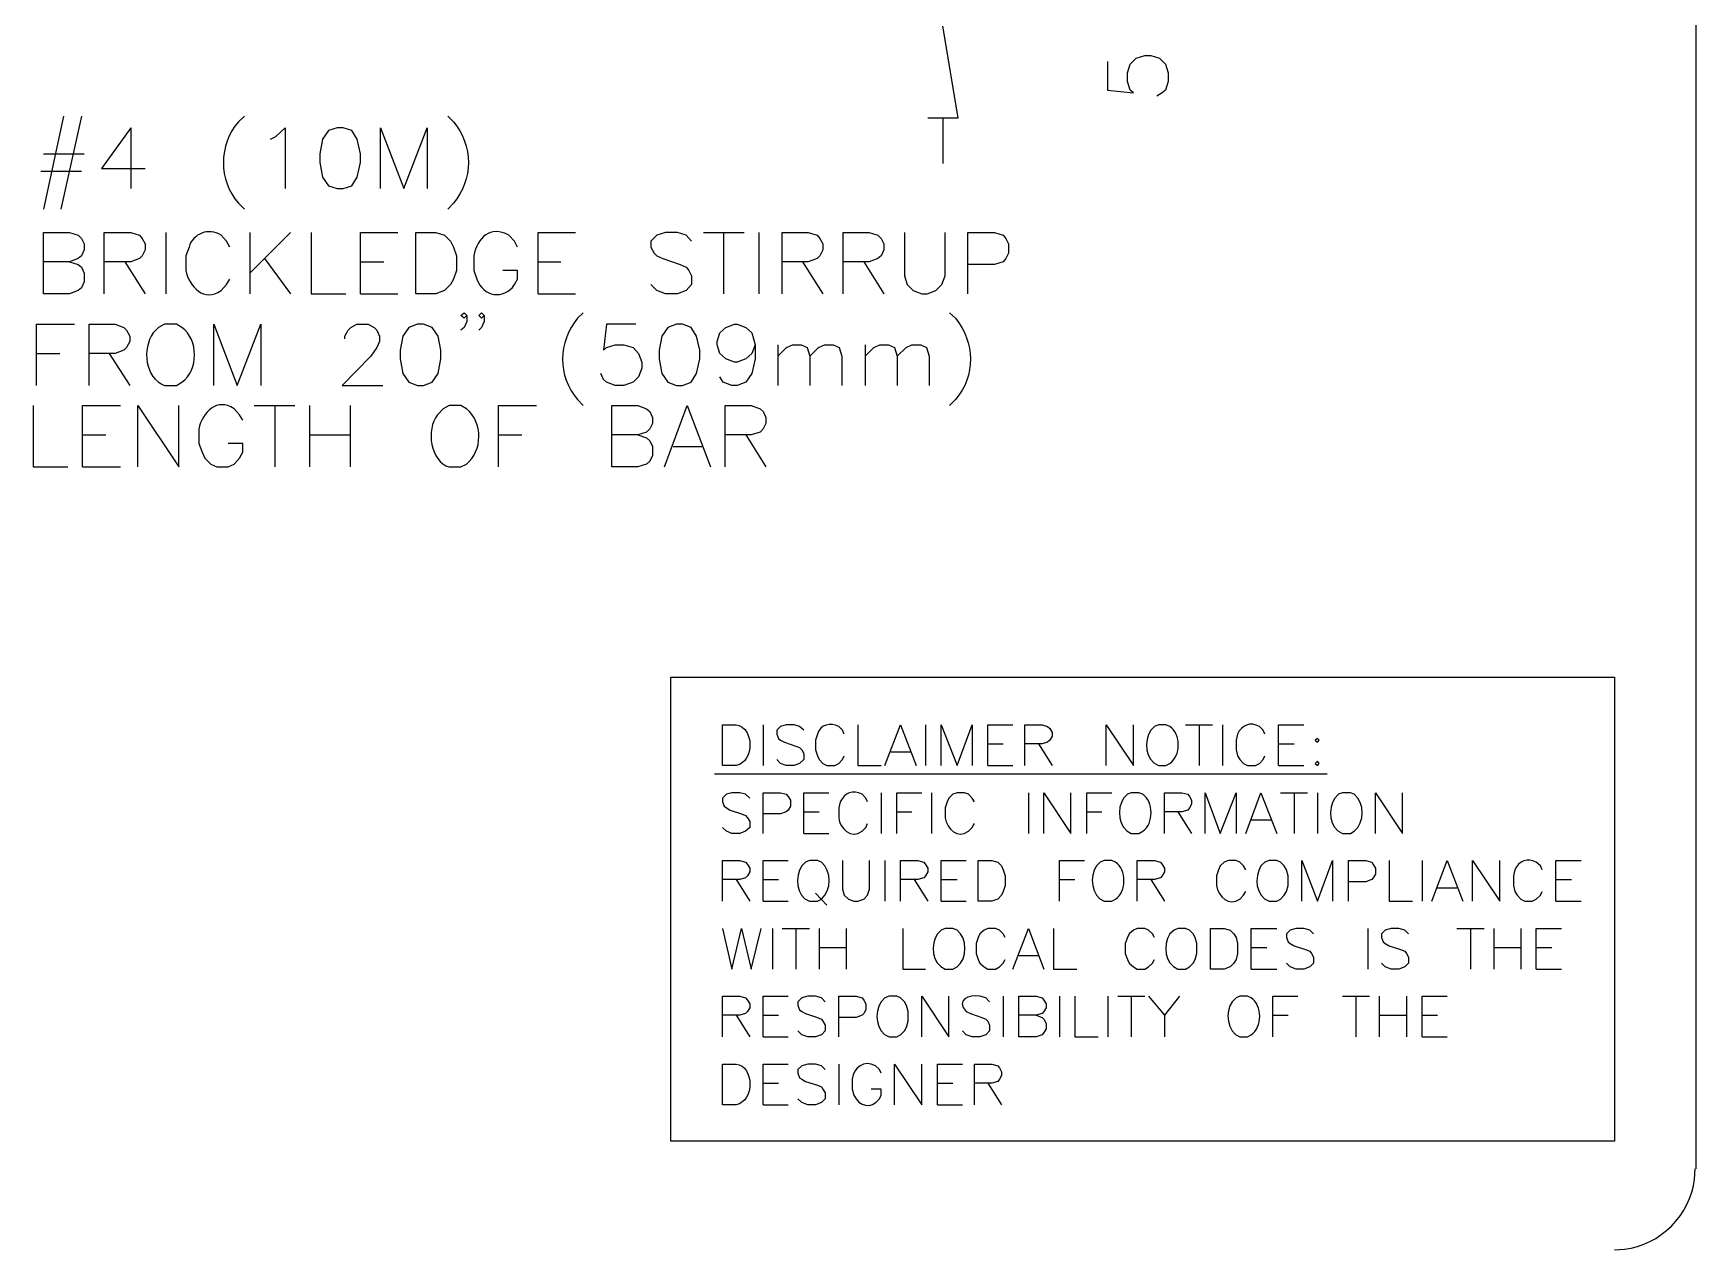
# Model space of a CAD drawing. Header units: millimetres. Extents: x 14 to 201, y 16 to 268.
# Drawn here: x 136.5 to 201.3, y 52.3 to 99.7 of the extents above; entities that cross this region are included whole.
import ezdxf

# ---------------------------------------------------------------- set-up
doc = ezdxf.new("R2010")
doc.units = ezdxf.units.MM
doc.layers.get('0').update_dxf_attribs({"linetype": 'CONTINUOUS'})

msp = doc.modelspace()

# ---------------------------------------------------------------- linework, layer by layer
at = {"color": 0}
for p, q in [((201.296, 264.541), (201.296, 55.4136)), ((172.529, 96.3923), (171.936, 99.9698)), ((178.35, 98.5943), (178.35, 97.4729)), ((179.239, 98.4885), (179.471, 98.7213)), ((179.471, 98.7213), (179.81, 98.8275)), ((179.81, 98.8275), (180.043, 98.8275)), ((180.043, 98.8275), (180.382, 98.7213)), ((180.382, 98.7213), (180.615, 98.4885)), ((179.134, 98.1495), (179.239, 98.4885)), ((179.134, 97.8119), (179.134, 98.1495)), ((180.615, 98.4885), (180.721, 98.1495)), ((180.721, 98.1495), (180.721, 97.8119)), ((178.35, 97.4729), (179.367, 97.3667)), ((179.239, 97.4729), (179.134, 97.8119)), ((179.367, 97.3667), (179.239, 97.4729)), ((180.489, 97.3667), (180.276, 97.24)), ((180.615, 97.4729), (180.489, 97.3667)), ((180.721, 97.8119), (180.615, 97.4729)), ((137.647, 96.4572), (136.864, 92.837)), ((138.345, 96.4572), (137.541, 92.837)), ((140.272, 96.012), (139.128, 94.4245)), ((140.272, 96.012), (140.272, 93.6417)), ((144.695, 96.4572), (144.463, 96.2448)), ((145.923, 95.673), (146.283, 96.012)), ((146.283, 96.012), (146.283, 93.6417)), ((148.316, 96.012), (147.977, 95.9058)), ((148.547, 96.012), (148.316, 96.012)), ((148.886, 95.9058), (148.547, 96.012)), ((150.008, 93.6417), (150.008, 96.012)), ((150.008, 96.012), (150.919, 93.6417)), ((150.919, 93.6417), (151.828, 96.012)), ((151.828, 96.012), (151.828, 93.6417)), ((152.633, 96.4572), (152.845, 96.2448)), ((171.344, 96.3923), (172.529, 96.3923)), ((171.936, 96.3923), (171.936, 94.6146)), ((145.711, 95.5668), (145.923, 95.673)), ((147.744, 95.5668), (147.638, 94.9964)), ((147.977, 95.9058), (147.744, 95.5668)), ((149.098, 95.5668), (148.886, 95.9058)), ((149.225, 94.9964), (149.098, 95.5668)), ((136.864, 94.9964), (138.452, 94.9964)), ((147.638, 94.9964), (147.638, 94.6573)), ((149.225, 94.6573), (149.225, 94.9964)), ((136.758, 94.3183), (138.345, 94.3183)), ((139.128, 94.4245), (140.822, 94.4245)), ((147.638, 94.6573), (147.744, 94.0855)), ((147.744, 94.0855), (147.977, 93.7465)), ((148.886, 93.7465), (149.098, 94.0855)), ((149.098, 94.0855), (149.225, 94.6573)), ((147.977, 93.7465), (148.316, 93.6417)), ((148.316, 93.6417), (148.547, 93.6417)), ((148.547, 93.6417), (148.886, 93.7465)), ((144.463, 93.0698), (144.695, 92.837)), ((152.845, 93.0698), (152.633, 92.837)), ((136.864, 89.5354), (136.864, 91.9261)), ((136.864, 91.9261), (137.88, 91.9261)), ((137.88, 91.9261), (138.219, 91.8214)), ((138.219, 91.8214), (138.345, 91.6947)), ((138.345, 91.6947), (138.452, 91.4823)), ((138.452, 91.4823), (138.452, 91.2495)), ((139.234, 89.5354), (139.234, 91.9261)), ((139.234, 91.9261), (140.272, 91.9261)), ((140.272, 91.9261), (140.609, 91.8214)), ((140.609, 91.8214), (140.716, 91.6947)), ((140.716, 91.6947), (140.822, 91.4823)), ((140.822, 91.4823), (140.822, 91.2495)), ((141.627, 91.9261), (141.627, 89.5354)), ((143.997, 91.5885), (143.784, 91.8214)), ((144.123, 91.3557), (143.997, 91.5885)), ((144.908, 91.9261), (144.908, 89.5354)), ((146.495, 91.9261), (144.908, 90.3386)), ((147.298, 91.9261), (147.298, 89.5354)), ((149.225, 89.5354), (149.225, 91.9261)), ((149.225, 91.9261), (150.686, 91.9261)), ((151.384, 89.5354), (151.384, 91.9261)), ((151.384, 91.9261), (152.167, 91.9261)), ((152.167, 91.9261), (152.506, 91.8214)), ((152.506, 91.8214), (152.739, 91.5885)), ((152.739, 91.5885), (152.845, 91.3557)), ((155.236, 91.5885), (155.003, 91.8214)), ((155.342, 91.3557), (155.236, 91.5885)), ((156.147, 89.5354), (156.147, 91.9261)), ((156.147, 91.9261), (157.608, 91.9261)), ((160.783, 91.8214), (160.55, 91.5885)), ((160.55, 91.5885), (160.55, 91.3557)), ((161.12, 91.9261), (160.783, 91.8214)), ((161.586, 91.9261), (161.12, 91.9261)), ((161.925, 91.8214), (161.586, 91.9261)), ((162.137, 91.5885), (161.925, 91.8214)), ((162.603, 91.9261), (164.191, 91.9261)), ((163.386, 91.9261), (163.386, 89.5354)), ((164.761, 91.9261), (164.761, 89.5354)), ((165.672, 89.5354), (165.672, 91.9261)), ((165.672, 91.9261), (166.688, 91.9261)), ((166.688, 91.9261), (167.027, 91.8214)), ((167.027, 91.8214), (167.133, 91.6947)), ((167.133, 91.6947), (167.259, 91.4823)), ((167.259, 91.4823), (167.259, 91.2495)), ((168.042, 89.5354), (168.042, 91.9261)), ((168.042, 91.9261), (169.058, 91.9261)), ((169.058, 91.9261), (169.397, 91.8214)), ((169.397, 91.8214), (169.523, 91.6947)), ((169.523, 91.6947), (169.63, 91.4823)), ((169.63, 91.4823), (169.63, 91.2495)), ((170.434, 91.9261), (170.434, 90.2339)), ((172.022, 90.2339), (172.022, 91.9261)), ((172.911, 89.5354), (172.911, 91.9261)), ((172.911, 91.9261), (173.947, 91.9261)), ((173.947, 91.9261), (174.286, 91.8214)), ((174.286, 91.8214), (174.392, 91.6933)), ((174.392, 91.6933), (174.498, 91.4823)), ((174.498, 91.4823), (174.498, 91.1229)), ((137.88, 90.7838), (136.864, 90.7838)), ((138.219, 90.9105), (137.88, 90.7838)), ((137.88, 90.7838), (138.219, 90.6776)), ((138.345, 91.0167), (138.219, 90.9105)), ((138.452, 91.2495), (138.345, 91.0167)), ((140.272, 90.7838), (139.234, 90.7838)), ((140.039, 90.7838), (140.822, 89.5354)), ((140.609, 90.9105), (140.272, 90.7838)), ((140.716, 91.0167), (140.609, 90.9105)), ((140.822, 91.2495), (140.716, 91.0167)), ((142.536, 91.3557), (142.409, 91.0167)), ((142.409, 91.0167), (142.409, 90.4448)), ((145.478, 90.9105), (146.495, 89.5354)), ((149.225, 90.7838), (150.134, 90.7838)), ((152.845, 91.3557), (152.972, 91.0167)), ((152.972, 91.0167), (152.972, 90.4448)), ((153.648, 91.0167), (153.648, 90.4448)), ((156.147, 90.7838), (157.036, 90.7838)), ((160.55, 91.3557), (160.677, 91.1229)), ((160.677, 91.1229), (160.783, 91.0167)), ((160.783, 91.0167), (161.016, 90.9105)), ((161.016, 90.9105), (161.692, 90.6776)), ((166.688, 90.7838), (165.672, 90.7838)), ((166.455, 90.7838), (167.259, 89.5354)), ((167.027, 90.9105), (166.688, 90.7838)), ((167.133, 91.0167), (167.027, 90.9105)), ((167.259, 91.2495), (167.133, 91.0167)), ((169.058, 90.7838), (168.042, 90.7838)), ((168.847, 90.7838), (169.63, 89.5354)), ((169.397, 90.9105), (169.058, 90.7838)), ((169.523, 91.0167), (169.397, 90.9105)), ((169.63, 91.2495), (169.523, 91.0167)), ((174.286, 90.7838), (173.947, 90.6776)), ((174.392, 90.9105), (174.286, 90.7838)), ((174.498, 91.1229), (174.392, 90.9105)), ((138.219, 90.6776), (138.345, 90.5715)), ((138.345, 90.5715), (138.452, 90.3386)), ((138.452, 90.3386), (138.452, 90.001)), ((152.972, 90.4448), (152.845, 90.1072)), ((153.648, 90.4448), (153.755, 90.1058)), ((155.342, 90.4448), (154.77, 90.4448)), ((155.342, 90.1058), (155.342, 90.4448)), ((161.692, 90.6776), (161.925, 90.5715)), ((161.925, 90.5715), (162.031, 90.4448)), ((162.031, 90.4448), (162.137, 90.2339)), ((162.137, 90.2339), (162.137, 89.8948)), ((170.434, 90.2339), (170.541, 89.8948)), ((171.895, 89.8948), (172.022, 90.2339)), ((173.947, 90.6776), (172.911, 90.6776)), ((137.88, 89.5354), (136.864, 89.5354)), ((138.219, 89.662), (137.88, 89.5354)), ((138.345, 89.7682), (138.219, 89.662)), ((138.452, 90.001), (138.345, 89.7682)), ((143.784, 89.662), (143.997, 89.8948)), ((143.997, 89.8948), (144.123, 90.1072)), ((147.298, 89.5354), (148.653, 89.5354)), ((149.225, 89.5354), (150.686, 89.5354)), ((152.167, 89.5354), (151.384, 89.5354)), ((152.506, 89.662), (152.167, 89.5354)), ((152.739, 89.8948), (152.506, 89.662)), ((152.845, 90.1072), (152.739, 89.8948)), ((155.236, 89.8948), (155.342, 90.1058)), ((156.147, 89.5354), (157.608, 89.5354)), ((160.783, 89.662), (160.55, 89.8948)), ((161.12, 89.5354), (160.783, 89.662)), ((161.586, 89.5354), (161.12, 89.5354)), ((161.925, 89.662), (161.586, 89.5354)), ((162.137, 89.8948), (161.925, 89.662)), ((170.541, 89.8948), (170.772, 89.662)), ((170.772, 89.662), (171.111, 89.5354)), ((171.111, 89.5354), (171.323, 89.5354)), ((171.323, 89.5354), (171.662, 89.662)), ((171.662, 89.662), (171.895, 89.8948)), ((136.588, 85.9578), (136.588, 88.35)), ((136.588, 88.35), (138.07, 88.35)), ((138.642, 85.9578), (138.642, 88.35)), ((138.642, 88.35), (139.657, 88.35)), ((139.657, 88.35), (139.996, 88.222)), ((139.996, 88.222), (140.103, 88.1172)), ((141.351, 88.222), (141.139, 88.011)), ((141.584, 88.35), (141.351, 88.222)), ((142.05, 88.35), (141.584, 88.35)), ((142.262, 88.222), (142.05, 88.35)), ((143.51, 85.9578), (143.51, 88.35)), ((143.51, 88.35), (144.42, 85.9578)), ((144.42, 85.9578), (145.331, 88.35)), ((145.331, 88.35), (145.331, 85.9578)), ((148.739, 88.1172), (148.845, 88.222)), ((148.845, 88.222), (149.076, 88.35)), ((149.076, 88.35), (149.521, 88.35)), ((149.521, 88.35), (149.754, 88.222)), ((149.754, 88.222), (149.86, 88.1172)), ((151.109, 88.222), (150.876, 87.8844)), ((151.448, 88.35), (151.109, 88.222)), ((151.681, 88.35), (151.448, 88.35)), ((152.02, 88.222), (151.681, 88.35)), ((152.251, 87.8844), (152.02, 88.222)), ((153.142, 88.6876), (153.268, 88.7938)), ((153.268, 88.5832), (153.142, 88.6876)), ((153.268, 88.222), (153.142, 88.1172)), ((153.268, 88.7938), (153.374, 88.6876)), ((153.374, 88.6876), (153.268, 88.5832)), ((153.374, 88.4548), (153.268, 88.222)), ((153.374, 88.6876), (153.374, 88.4548)), ((153.839, 88.6876), (153.945, 88.7938)), ((153.945, 88.5832), (153.839, 88.6876)), ((153.945, 88.222), (153.839, 88.1172)), ((153.945, 88.7938), (154.051, 88.6876)), ((154.051, 88.6876), (153.945, 88.5832)), ((154.051, 88.4548), (153.945, 88.222)), ((154.051, 88.6876), (154.051, 88.4548)), ((157.904, 88.7938), (157.692, 88.5832)), ((158.813, 88.35), (158.707, 87.3333)), ((159.957, 88.35), (158.813, 88.35)), ((161.206, 88.222), (160.973, 87.8844)), ((161.545, 88.35), (161.206, 88.222)), ((161.776, 88.35), (161.545, 88.35)), ((162.115, 88.222), (161.776, 88.35)), ((162.328, 87.8844), (162.115, 88.222)), ((163.237, 88.011), (163.47, 88.222)), ((163.47, 88.222), (163.809, 88.35)), ((163.809, 88.35), (163.915, 88.35)), ((163.915, 88.35), (164.254, 88.222)), ((164.254, 88.222), (164.487, 88.011)), ((172.192, 88.7938), (172.424, 88.5832)), ((140.103, 88.1172), (140.229, 87.8844)), ((140.229, 87.6723), (140.103, 87.4391)), ((140.229, 87.8844), (140.229, 87.6723)), ((148.612, 87.8844), (148.739, 88.1172)), ((148.612, 87.7782), (148.612, 87.8844)), ((149.86, 88.1172), (149.967, 87.8844)), ((149.967, 87.6723), (149.86, 87.4391)), ((149.967, 87.8844), (149.967, 87.6723)), ((150.876, 87.8844), (150.77, 87.3333)), ((152.357, 87.3333), (152.251, 87.8844)), ((158.813, 87.4391), (159.153, 87.5453)), ((159.153, 87.5453), (159.492, 87.5453)), ((159.492, 87.5453), (159.851, 87.4391)), ((160.973, 87.8844), (160.867, 87.3333)), ((162.454, 87.3333), (162.328, 87.8844)), ((163.132, 87.6723), (163.237, 88.011)), ((163.132, 87.5453), (163.132, 87.6723)), ((163.237, 87.2063), (163.132, 87.5453)), ((164.487, 88.011), (164.614, 87.5453)), ((164.614, 87.5453), (164.487, 87.2063)), ((164.614, 87.5453), (164.614, 86.9957)), ((165.503, 87.5453), (165.503, 85.9578)), ((165.842, 87.4391), (166.074, 87.5453)), ((166.074, 87.5453), (166.412, 87.5453)), ((166.412, 87.5453), (166.645, 87.4391)), ((167.09, 87.4391), (167.323, 87.5453)), ((167.323, 87.5453), (167.662, 87.5453)), ((167.662, 87.5453), (167.895, 87.4391)), ((168.91, 87.5453), (168.91, 85.9578)), ((169.249, 87.4391), (169.482, 87.5453)), ((169.482, 87.5453), (169.82, 87.5453)), ((169.82, 87.5453), (170.053, 87.4391)), ((170.498, 87.4391), (170.731, 87.5453)), ((170.731, 87.5453), (171.07, 87.5453)), ((171.07, 87.5453), (171.301, 87.4391)), ((136.588, 87.2063), (137.499, 87.2063)), ((139.657, 87.2063), (138.642, 87.2063)), ((139.424, 87.2063), (140.229, 85.9578)), ((139.996, 87.3333), (139.657, 87.2063)), ((140.103, 87.4391), (139.996, 87.3333)), ((149.628, 87.1001), (148.506, 85.9578)), ((149.86, 87.4391), (149.628, 87.1001)), ((150.77, 87.3333), (150.77, 86.9957)), ((150.77, 86.9957), (150.876, 86.4235)), ((152.251, 86.4235), (152.357, 86.9957)), ((152.357, 86.9957), (152.357, 87.3333)), ((158.707, 87.3333), (158.813, 87.4391)), ((159.851, 87.4391), (160.062, 87.2063)), ((160.062, 87.2063), (160.189, 86.8673)), ((160.867, 87.3333), (160.867, 86.9957)), ((160.867, 86.9957), (160.973, 86.4235)), ((162.328, 86.4235), (162.454, 86.9957)), ((162.454, 86.9957), (162.454, 87.3333)), ((163.47, 86.9957), (163.237, 87.2063)), ((163.809, 86.8673), (163.47, 86.9957)), ((164.254, 86.9957), (163.915, 86.8673)), ((164.487, 87.2063), (164.254, 86.9957)), ((164.614, 86.9957), (164.487, 86.4235)), ((165.503, 87.1001), (165.842, 87.4391)), ((166.645, 87.4391), (166.751, 87.1001)), ((166.751, 87.1001), (167.09, 87.4391)), ((166.751, 87.1001), (166.751, 85.9578)), ((167.895, 87.4391), (167.999, 87.1001)), ((167.999, 87.1001), (167.999, 85.9578)), ((168.91, 87.1001), (169.249, 87.4391)), ((170.053, 87.4391), (170.159, 87.1001)), ((170.159, 87.1001), (170.498, 87.4391)), ((170.159, 87.1001), (170.159, 85.9578)), ((171.301, 87.4391), (171.407, 87.1001)), ((171.407, 87.1001), (171.407, 85.9578)), ((150.876, 86.4235), (151.109, 86.0848)), ((152.02, 86.0848), (152.251, 86.4235)), ((158.707, 86.1907), (158.601, 86.4235)), ((160.062, 86.2969), (159.851, 86.0848)), ((160.189, 86.6345), (160.062, 86.2969)), ((160.189, 86.8673), (160.189, 86.6345)), ((160.973, 86.4235), (161.206, 86.0848)), ((162.115, 86.0848), (162.328, 86.4235)), ((163.364, 86.0848), (163.237, 86.2969)), ((163.915, 86.8673), (163.809, 86.8673)), ((164.487, 86.4235), (164.254, 86.0848)), ((141.584, 85.9578), (142.05, 85.9578)), ((142.05, 85.9578), (142.262, 86.0848)), ((148.506, 85.9578), (150.093, 85.9578)), ((151.109, 86.0848), (151.448, 85.9578)), ((151.448, 85.9578), (151.681, 85.9578)), ((151.681, 85.9578), (152.02, 86.0848)), ((158.813, 86.0848), (158.707, 86.1907)), ((159.153, 85.9578), (158.813, 86.0848)), ((159.492, 85.9578), (159.153, 85.9578)), ((159.851, 86.0848), (159.492, 85.9578)), ((161.206, 86.0848), (161.545, 85.9578)), ((161.545, 85.9578), (161.776, 85.9578)), ((161.776, 85.9578), (162.115, 86.0848)), ((163.703, 85.9578), (163.364, 86.0848)), ((163.915, 85.9578), (163.703, 85.9578)), ((164.254, 86.0848), (163.915, 85.9578)), ((136.462, 85.175), (136.462, 82.7828)), ((138.388, 82.7828), (138.388, 85.175)), ((138.388, 85.175), (139.869, 85.175)), ((140.546, 82.7828), (140.546, 85.175)), ((140.546, 85.175), (142.133, 82.7828)), ((142.133, 82.7828), (142.133, 85.175)), ((144.505, 84.8141), (144.293, 85.047)), ((145.076, 85.175), (146.663, 85.175)), ((145.881, 85.175), (145.881, 82.7828)), ((147.235, 85.175), (147.235, 82.7828)), ((148.822, 85.175), (148.822, 82.7828)), ((152.443, 85.047), (152.231, 84.8141)), ((152.676, 85.175), (152.443, 85.047)), ((153.142, 85.175), (152.676, 85.175)), ((153.352, 85.047), (153.142, 85.175)), ((154.601, 82.7828), (154.601, 85.175)), ((154.601, 85.175), (156.083, 85.175)), ((157.692, 85.4082), (157.904, 85.175)), ((159.026, 82.7828), (159.026, 85.175)), ((159.026, 85.175), (160.041, 85.175)), ((160.041, 85.175), (160.38, 85.047)), ((160.38, 85.047), (160.507, 84.9422)), ((160.507, 84.9422), (160.613, 84.7094)), ((161.079, 82.7828), (161.968, 85.175)), ((161.968, 85.175), (162.877, 82.7828)), ((163.449, 82.7828), (163.449, 85.175)), ((163.449, 85.175), (164.465, 85.175)), ((164.465, 85.175), (164.804, 85.047)), ((164.804, 85.047), (164.931, 84.9422)), ((164.931, 84.9422), (165.037, 84.7094)), ((172.424, 85.4082), (172.192, 85.175)), ((144.632, 84.6032), (144.505, 84.8141)), ((160.613, 84.4765), (160.507, 84.2641)), ((160.613, 84.7094), (160.613, 84.4765)), ((165.037, 84.4765), (164.931, 84.2641)), ((165.037, 84.7094), (165.037, 84.4765)), ((138.388, 84.0313), (139.297, 84.0313)), ((142.918, 84.2641), (142.918, 83.6923)), ((142.918, 83.6923), (143.044, 83.3547)), ((144.632, 83.6923), (144.06, 83.6923)), ((144.632, 83.3547), (144.632, 83.6923)), ((147.235, 84.0313), (148.822, 84.0313)), ((154.601, 84.0313), (155.512, 84.0313)), ((160.041, 84.0313), (159.026, 84.0313)), ((160.38, 84.1375), (160.041, 84.0313)), ((160.041, 84.0313), (160.38, 83.9251)), ((160.507, 84.2641), (160.38, 84.1375)), ((160.38, 83.9251), (160.507, 83.7985)), ((160.507, 83.7985), (160.613, 83.5875)), ((164.465, 84.0313), (163.449, 84.0313)), ((164.254, 84.0313), (165.037, 82.7828)), ((164.804, 84.1375), (164.465, 84.0313)), ((164.931, 84.2641), (164.804, 84.1375)), ((143.044, 83.3547), (143.151, 83.1219)), ((143.151, 83.1219), (143.383, 82.889)), ((144.293, 82.889), (144.505, 83.1219)), ((144.505, 83.1219), (144.632, 83.3547)), ((160.507, 83.0157), (160.38, 82.889)), ((160.613, 83.2266), (160.507, 83.0157)), ((160.613, 83.5875), (160.613, 83.2266)), ((161.417, 83.5875), (162.538, 83.5875)), ((136.462, 82.7828), (137.816, 82.7828)), ((138.388, 82.7828), (139.869, 82.7828)), ((143.383, 82.889), (143.617, 82.7828)), ((143.617, 82.7828), (144.06, 82.7828)), ((144.06, 82.7828), (144.293, 82.889)), ((152.676, 82.7828), (153.142, 82.7828)), ((153.142, 82.7828), (153.352, 82.889)), ((160.041, 82.7828), (159.026, 82.7828)), ((160.38, 82.889), (160.041, 82.7828)), ((161.332, 74.5917), (198.121, 74.5917)), ((161.332, 56.4942), (161.332, 74.5917)), ((198.121, 74.5917), (198.121, 56.4942)), ((163.343, 71.1412), (163.343, 72.7287)), ((163.343, 72.7287), (163.872, 72.7287)), ((164.931, 72.7287), (164.931, 71.1412)), ((165.608, 72.6652), (165.46, 72.5166)), ((165.819, 72.7287), (165.608, 72.6652)), ((166.138, 72.7287), (165.819, 72.7287)), ((166.348, 72.6652), (166.138, 72.7287)), ((166.518, 72.5166), (166.348, 72.6652)), ((168.021, 72.5166), (167.872, 72.6652)), ((168.614, 72.7287), (168.614, 71.1412)), ((169.672, 71.1412), (170.285, 72.7287)), ((170.285, 72.7287), (170.9, 71.1412)), ((171.26, 72.7287), (171.26, 71.1412)), ((171.873, 71.1412), (171.873, 72.7287)), ((171.873, 72.7287), (172.488, 71.1412)), ((172.488, 71.1412), (173.08, 72.7287)), ((173.08, 72.7287), (173.08, 71.1412)), ((173.693, 71.1412), (173.693, 72.7287)), ((173.693, 72.7287), (174.668, 72.7287)), ((175.133, 71.1412), (175.133, 72.7287)), ((175.133, 72.7287), (175.81, 72.7287)), ((175.81, 72.7287), (176.022, 72.6652)), ((176.022, 72.6652), (176.106, 72.5812)), ((178.308, 71.1412), (178.308, 72.7287)), ((178.308, 72.7287), (179.367, 71.1412)), ((179.367, 71.1412), (179.367, 72.7287)), ((180.192, 72.6652), (180.043, 72.5166)), ((180.34, 72.7287), (180.192, 72.6652)), ((180.636, 72.7287), (180.34, 72.7287)), ((180.785, 72.6652), (180.636, 72.7287)), ((181.398, 72.7287), (182.456, 72.7287)), ((181.927, 72.7287), (181.927, 71.1412)), ((182.838, 72.7287), (182.838, 71.1412)), ((184.426, 72.5166), (184.277, 72.6652)), ((185.018, 71.1412), (185.018, 72.7287)), ((185.018, 72.7287), (186.013, 72.7287)), ((165.46, 72.5166), (165.46, 72.3692)), ((165.46, 72.3692), (165.523, 72.1995)), ((165.523, 72.1995), (165.608, 72.136)), ((165.608, 72.136), (165.756, 72.052)), ((165.756, 72.052), (166.201, 71.9032)), ((167.047, 72.3692), (166.963, 72.136)), ((166.963, 72.136), (166.963, 71.7543)), ((168.085, 72.3692), (168.021, 72.5166)), ((173.693, 71.9875), (174.286, 71.9875)), ((175.81, 71.9875), (175.133, 71.9875)), ((175.663, 71.9875), (176.192, 71.1412)), ((176.022, 72.052), (175.81, 71.9875)), ((176.106, 72.136), (176.022, 72.052)), ((176.106, 72.5812), (176.192, 72.4323)), ((176.192, 72.2835), (176.106, 72.136)), ((176.192, 72.4323), (176.192, 72.2835)), ((183.431, 72.3692), (183.367, 72.136)), ((183.367, 72.136), (183.367, 71.7543)), ((184.489, 72.3692), (184.426, 72.5166)), ((185.018, 71.9875), (185.631, 71.9875)), ((186.542, 72.1995), (186.457, 72.136)), ((186.457, 72.136), (186.542, 72.052)), ((186.606, 72.136), (186.542, 72.1995)), ((186.542, 72.052), (186.606, 72.136)), ((165.608, 71.2251), (165.46, 71.374)), ((166.201, 71.9032), (166.348, 71.84)), ((166.348, 71.84), (166.434, 71.7543)), ((166.518, 71.374), (166.348, 71.2251)), ((166.434, 71.7543), (166.518, 71.6068)), ((166.518, 71.6068), (166.518, 71.374)), ((166.963, 71.7543), (167.047, 71.5229)), ((167.047, 71.5229), (167.11, 71.374)), ((167.11, 71.374), (167.259, 71.2251)), ((167.872, 71.2251), (168.021, 71.374)), ((168.021, 71.374), (168.085, 71.5229)), ((169.905, 71.6703), (170.667, 71.6703)), ((183.367, 71.7543), (183.431, 71.5229)), ((183.431, 71.5229), (183.515, 71.374)), ((183.515, 71.374), (183.664, 71.2251)), ((184.277, 71.2251), (184.426, 71.374)), ((184.426, 71.374), (184.489, 71.5229)), ((163.026, 70.8244), (186.922, 70.8244)), ((163.872, 71.1412), (163.343, 71.1412)), ((165.819, 71.1412), (165.608, 71.2251)), ((166.138, 71.1412), (165.819, 71.1412)), ((166.348, 71.2251), (166.138, 71.1412)), ((167.259, 71.2251), (167.407, 71.1412)), ((167.407, 71.1412), (167.725, 71.1412)), ((167.725, 71.1412), (167.872, 71.2251)), ((168.614, 71.1412), (169.523, 71.1412)), ((173.693, 71.1412), (174.668, 71.1412)), ((180.34, 71.1412), (180.636, 71.1412)), ((180.636, 71.1412), (180.785, 71.2251)), ((183.664, 71.2251), (183.811, 71.1412)), ((183.811, 71.1412), (184.129, 71.1412)), ((184.129, 71.1412), (184.277, 71.2251)), ((185.018, 71.1412), (186.013, 71.1412)), ((186.542, 71.3109), (186.457, 71.2251)), ((186.457, 71.2251), (186.542, 71.1412)), ((186.606, 71.2251), (186.542, 71.3109)), ((186.542, 71.1412), (186.606, 71.2251)), ((163.703, 70.0828), (163.492, 70.0193)), ((164.021, 70.0828), (163.703, 70.0828)), ((164.232, 70.0193), (164.021, 70.0828)), ((164.931, 68.4953), (164.931, 70.0828)), ((164.931, 70.0828), (165.608, 70.0828)), ((165.608, 70.0828), (165.819, 70.0193)), ((166.518, 68.4953), (166.518, 70.0828)), ((166.518, 70.0828), (167.492, 70.0828)), ((169.523, 70.0828), (169.523, 68.4953)), ((170.138, 68.4953), (170.138, 70.0828)), ((170.138, 70.0828), (171.111, 70.0828)), ((171.493, 70.0828), (171.493, 68.4953)), ((172.488, 70.0828), (172.318, 70.0193)), ((172.784, 70.0828), (172.488, 70.0828)), ((172.931, 70.0193), (172.784, 70.0828)), ((175.281, 70.0828), (175.281, 68.4953)), ((175.873, 68.4953), (175.873, 70.0828)), ((175.873, 70.0828), (176.932, 68.4953)), ((176.932, 68.4953), (176.932, 70.0828)), ((177.546, 68.4953), (177.546, 70.0828)), ((177.546, 70.0828), (178.519, 70.0828)), ((179.281, 70.0828), (179.134, 70.0193)), ((179.578, 70.0828), (179.281, 70.0828)), ((179.727, 70.0193), (179.578, 70.0828)), ((180.572, 68.4953), (180.572, 70.0828)), ((180.572, 70.0828), (181.251, 70.0828)), ((181.251, 70.0828), (181.483, 70.0193)), ((182.16, 68.4953), (182.16, 70.0828)), ((182.16, 70.0828), (182.753, 68.4953)), ((182.753, 68.4953), (183.367, 70.0828)), ((183.367, 70.0828), (183.367, 68.4953)), ((183.747, 68.4953), (184.34, 70.0828)), ((184.34, 70.0828), (184.955, 68.4953)), ((185.102, 70.0828), (186.16, 70.0828)), ((185.631, 70.0828), (185.631, 68.4953)), ((186.542, 70.0828), (186.542, 68.4953)), ((187.515, 70.0828), (187.368, 70.0193)), ((187.833, 70.0828), (187.515, 70.0828)), ((187.981, 70.0193), (187.833, 70.0828)), ((188.806, 68.4953), (188.806, 70.0828)), ((188.806, 70.0828), (189.865, 68.4953)), ((189.865, 68.4953), (189.865, 70.0828)), ((163.492, 70.0193), (163.343, 69.8708)), ((163.343, 69.8708), (163.343, 69.7234)), ((163.343, 69.7234), (163.406, 69.5537)), ((163.406, 69.5537), (163.492, 69.4902)), ((163.492, 69.4902), (163.639, 69.4062)), ((163.639, 69.4062), (164.084, 69.2573)), ((164.401, 69.8708), (164.232, 70.0193)), ((165.819, 70.0193), (165.905, 69.9354)), ((165.905, 69.4062), (165.819, 69.3416)), ((165.905, 69.9354), (165.989, 69.7865)), ((165.989, 69.5537), (165.905, 69.4062)), ((165.989, 69.7865), (165.989, 69.5537)), ((167.936, 69.7234), (167.872, 69.4902)), ((167.872, 69.4902), (167.872, 69.1085)), ((168.931, 69.8708), (168.783, 70.0193)), ((168.994, 69.7234), (168.931, 69.8708)), ((172.106, 69.7234), (172.022, 69.4902)), ((172.022, 69.4902), (172.022, 69.1085)), ((172.169, 69.8708), (172.106, 69.7234)), ((172.318, 70.0193), (172.169, 69.8708)), ((173.08, 69.8708), (172.931, 70.0193)), ((173.164, 69.7234), (173.08, 69.8708)), ((179.134, 70.0193), (178.985, 69.8708)), ((181.483, 69.4048), (181.251, 69.3416)), ((181.483, 70.0193), (181.547, 69.934)), ((181.547, 69.4902), (181.483, 69.4048)), ((181.547, 69.934), (181.631, 69.7865)), ((181.631, 69.6376), (181.547, 69.4902)), ((181.631, 69.7865), (181.631, 69.6376)), ((187.368, 70.0193), (187.219, 69.8708)), ((163.492, 68.5793), (163.343, 68.7282)), ((164.084, 69.2573), (164.232, 69.1942)), ((164.232, 69.1942), (164.317, 69.1085)), ((164.401, 68.7282), (164.232, 68.5793)), ((164.317, 69.1085), (164.401, 68.961)), ((164.401, 68.961), (164.401, 68.7282)), ((165.608, 69.2573), (164.931, 69.2573)), ((165.819, 69.3416), (165.608, 69.2573)), ((166.518, 69.3416), (167.11, 69.3416)), ((168.783, 68.5793), (168.931, 68.7282)), ((168.931, 68.7282), (168.994, 68.877)), ((170.138, 69.3416), (170.731, 69.3416)), ((172.931, 68.5793), (173.08, 68.7282)), ((173.08, 68.7282), (173.164, 68.8756)), ((177.546, 69.3416), (178.139, 69.3416)), ((181.251, 69.3416), (180.572, 69.3416)), ((181.102, 69.3416), (181.631, 68.4953)), ((183.96, 69.0245), (184.722, 69.0245)), ((163.703, 68.4953), (163.492, 68.5793)), ((164.021, 68.4953), (163.703, 68.4953)), ((164.232, 68.5793), (164.021, 68.4953)), ((166.518, 68.4953), (167.492, 68.4953)), ((179.281, 68.4953), (179.578, 68.4953)), ((179.578, 68.4953), (179.727, 68.5793)), ((187.515, 68.4953), (187.833, 68.4953)), ((187.833, 68.4953), (187.981, 68.5793)), ((163.343, 65.8495), (163.343, 67.437)), ((163.343, 67.437), (164.021, 67.437)), ((164.021, 67.437), (164.232, 67.3735)), ((164.931, 65.8495), (164.931, 67.437)), ((164.931, 67.437), (165.905, 67.437)), ((166.73, 67.437), (166.581, 67.3735)), ((167.047, 67.437), (166.73, 67.437)), ((167.196, 67.3735), (167.047, 67.437)), ((168.021, 67.437), (168.021, 66.3152)), ((169.08, 66.3152), (169.08, 67.437)), ((169.672, 67.437), (169.672, 65.8495)), ((170.285, 65.8495), (170.285, 67.437)), ((170.285, 67.437), (170.964, 67.437)), ((170.964, 67.437), (171.196, 67.3735)), ((171.873, 65.8495), (171.873, 67.437)), ((171.873, 67.437), (172.847, 67.437)), ((173.313, 65.8495), (173.313, 67.437)), ((173.313, 67.437), (173.842, 67.437)), ((173.842, 67.437), (174.075, 67.3735)), ((176.488, 65.8495), (176.488, 67.437)), ((176.488, 67.437), (177.461, 67.437)), ((178.223, 67.437), (178.076, 67.3735)), ((178.519, 67.437), (178.223, 67.437)), ((178.668, 67.3735), (178.519, 67.437)), ((179.514, 65.8495), (179.514, 67.437)), ((179.514, 67.437), (180.192, 67.437)), ((180.192, 67.437), (180.425, 67.3735)), ((183.071, 67.437), (182.902, 67.3735)), ((183.367, 67.437), (183.071, 67.437)), ((183.515, 67.3735), (183.367, 67.437)), ((184.658, 67.437), (184.489, 67.3735)), ((184.955, 67.437), (184.658, 67.437)), ((185.102, 67.3735), (184.955, 67.437)), ((185.928, 65.8495), (185.928, 67.437)), ((185.928, 67.437), (186.542, 65.8495)), ((186.542, 65.8495), (187.135, 67.437)), ((187.135, 67.437), (187.135, 65.8495)), ((187.748, 65.8495), (187.748, 67.437)), ((187.748, 67.437), (188.426, 67.437)), ((188.426, 67.437), (188.659, 67.3735)), ((189.335, 67.437), (189.335, 65.8495)), ((190.627, 67.437), (190.627, 65.8495)), ((191.008, 65.8495), (191.601, 67.437)), ((191.601, 67.437), (192.214, 65.8495)), ((192.596, 65.8495), (192.596, 67.437)), ((192.596, 67.437), (193.654, 65.8495)), ((193.654, 65.8495), (193.654, 67.437)), ((195.834, 65.8495), (195.834, 67.437)), ((195.834, 67.437), (196.829, 67.437)), ((164.232, 67.3735), (164.317, 67.2881)), ((164.317, 66.8443), (164.232, 66.759)), ((164.317, 67.2881), (164.401, 67.1407)), ((164.401, 66.9918), (164.317, 66.8443)), ((164.401, 67.1407), (164.401, 66.9918)), ((166.581, 67.3735), (166.434, 67.225)), ((171.196, 67.3735), (171.26, 67.2881)), ((171.26, 66.8443), (171.196, 66.759)), ((171.26, 67.2881), (171.344, 67.1407)), ((171.344, 66.9918), (171.26, 66.8443)), ((171.344, 67.1407), (171.344, 66.9918)), ((174.075, 67.3735), (174.222, 67.225)), ((174.222, 67.225), (174.286, 67.0775)), ((174.286, 67.0775), (174.371, 66.8443)), ((174.371, 66.8443), (174.371, 66.4626)), ((178.076, 67.3735), (177.927, 67.225)), ((180.425, 67.3735), (180.489, 67.2881)), ((180.489, 66.8443), (180.425, 66.759)), ((180.489, 67.2881), (180.572, 67.1407)), ((180.572, 66.9918), (180.489, 66.8443)), ((180.572, 67.1407), (180.572, 66.9918)), ((182.689, 67.0775), (182.605, 66.8443)), ((182.605, 66.8443), (182.605, 66.4626)), ((182.753, 67.225), (182.689, 67.0775)), ((182.902, 67.3735), (182.753, 67.225)), ((183.664, 67.225), (183.515, 67.3735)), ((183.747, 67.0775), (183.664, 67.225)), ((184.489, 67.3735), (184.34, 67.225)), ((185.251, 67.225), (185.102, 67.3735)), ((185.335, 67.0775), (185.251, 67.225)), ((185.398, 66.8443), (185.335, 67.0775)), ((185.398, 66.4626), (185.398, 66.8443)), ((188.659, 67.3735), (188.722, 67.2881)), ((188.722, 67.2881), (188.806, 67.1407)), ((188.806, 66.9078), (188.722, 66.759)), ((188.806, 67.1407), (188.806, 66.9078)), ((194.247, 67.0775), (194.183, 66.8443)), ((194.183, 66.8443), (194.183, 66.4626)), ((195.242, 67.225), (195.072, 67.3735)), ((195.305, 67.0775), (195.242, 67.225)), ((164.021, 66.6958), (163.343, 66.6958)), ((163.872, 66.6958), (164.401, 65.8495)), ((164.232, 66.759), (164.021, 66.6958)), ((164.931, 66.6958), (165.523, 66.6958)), ((166.963, 66.1666), (167.407, 65.7006)), ((168.021, 66.3152), (168.085, 66.0823)), ((168.994, 66.0823), (169.08, 66.3152)), ((170.964, 66.6958), (170.285, 66.6958)), ((170.815, 66.6958), (171.344, 65.8495)), ((171.196, 66.759), (170.964, 66.6958)), ((171.873, 66.6958), (172.488, 66.6958)), ((174.286, 66.2298), (174.222, 66.0823)), ((174.371, 66.4626), (174.286, 66.2298)), ((176.488, 66.6958), (177.081, 66.6958)), ((180.192, 66.6958), (179.514, 66.6958)), ((180.043, 66.6958), (180.572, 65.8495)), ((180.425, 66.759), (180.192, 66.6958)), ((183.664, 66.0823), (183.747, 66.2298)), ((185.251, 66.0823), (185.335, 66.2298)), ((185.335, 66.2298), (185.398, 66.4626)), ((188.426, 66.6115), (187.748, 66.6115)), ((188.659, 66.6958), (188.426, 66.6115)), ((188.722, 66.759), (188.659, 66.6958)), ((191.219, 66.3787), (191.981, 66.3787)), ((194.183, 66.4626), (194.247, 66.2298)), ((194.247, 66.2298), (194.331, 66.0823)), ((195.242, 66.0823), (195.305, 66.2298)), ((195.834, 66.6958), (196.447, 66.6958)), ((164.931, 65.8495), (165.905, 65.8495)), ((166.73, 65.8495), (167.047, 65.8495)), ((167.047, 65.8495), (167.196, 65.9335)), ((168.085, 66.0823), (168.254, 65.9335)), ((168.254, 65.9335), (168.465, 65.8495)), ((168.465, 65.8495), (168.614, 65.8495)), ((168.614, 65.8495), (168.847, 65.9335)), ((168.847, 65.9335), (168.994, 66.0823)), ((171.873, 65.8495), (172.847, 65.8495)), ((173.842, 65.8495), (173.313, 65.8495)), ((174.075, 65.9335), (173.842, 65.8495)), ((174.222, 66.0823), (174.075, 65.9335)), ((178.223, 65.8495), (178.519, 65.8495)), ((178.519, 65.8495), (178.668, 65.9335)), ((183.515, 65.9335), (183.664, 66.0823)), ((184.658, 65.8495), (184.955, 65.8495)), ((184.955, 65.8495), (185.102, 65.9335)), ((185.102, 65.9335), (185.251, 66.0823)), ((189.335, 65.8495), (190.246, 65.8495)), ((194.331, 66.0823), (194.48, 65.9335)), ((194.48, 65.9335), (194.627, 65.8495)), ((194.627, 65.8495), (194.923, 65.8495)), ((194.923, 65.8495), (195.072, 65.9335)), ((195.072, 65.9335), (195.242, 66.0823)), ((195.834, 65.8495), (196.829, 65.8495)), ((163.343, 64.7912), (163.703, 63.2037)), ((163.703, 63.2037), (164.084, 64.7912)), ((164.084, 64.7912), (164.465, 63.2037)), ((164.465, 63.2037), (164.846, 64.7912)), ((165.29, 64.7912), (165.29, 63.2037)), ((165.672, 64.7912), (166.73, 64.7912)), ((166.201, 64.7912), (166.201, 63.2037)), ((167.11, 64.7912), (167.11, 63.2037)), ((168.169, 64.7912), (168.169, 63.2037)), ((170.371, 64.7912), (170.371, 63.2037)), ((171.873, 64.7277), (171.726, 64.5791)), ((172.022, 64.7912), (171.873, 64.7277)), ((172.318, 64.7912), (172.022, 64.7912)), ((172.488, 64.7277), (172.318, 64.7912)), ((173.313, 64.4317), (173.228, 64.1985)), ((173.228, 64.1985), (173.228, 63.8168)), ((173.377, 64.5791), (173.313, 64.4317)), ((173.546, 64.7277), (173.377, 64.5791)), ((173.693, 64.7912), (173.546, 64.7277)), ((173.99, 64.7912), (173.693, 64.7912)), ((174.139, 64.7277), (173.99, 64.7912)), ((174.286, 64.5791), (174.139, 64.7277)), ((174.371, 64.4317), (174.286, 64.5791)), ((174.668, 63.2037), (175.281, 64.7912)), ((175.281, 64.7912), (175.873, 63.2037)), ((176.255, 64.7912), (176.255, 63.2037)), ((179.134, 64.4317), (179.048, 64.1985)), ((179.048, 64.1985), (179.048, 63.8168)), ((179.197, 64.5791), (179.134, 64.4317)), ((179.367, 64.7277), (179.197, 64.5791)), ((179.514, 64.7912), (179.367, 64.7277)), ((179.81, 64.7912), (179.514, 64.7912)), ((179.959, 64.7277), (179.81, 64.7912)), ((180.107, 64.5791), (179.959, 64.7277)), ((180.192, 64.4317), (180.107, 64.5791)), ((180.954, 64.7277), (180.785, 64.5791)), ((181.102, 64.7912), (180.954, 64.7277)), ((181.398, 64.7912), (181.102, 64.7912)), ((181.547, 64.7277), (181.398, 64.7912)), ((181.694, 64.5791), (181.547, 64.7277)), ((181.78, 64.4317), (181.694, 64.5791)), ((181.843, 64.1985), (181.78, 64.4317)), ((181.843, 63.8168), (181.843, 64.1985)), ((182.372, 63.2037), (182.372, 64.7912)), ((182.372, 64.7912), (182.902, 64.7912)), ((182.902, 64.7912), (183.134, 64.7277)), ((183.134, 64.7277), (183.282, 64.5791)), ((183.282, 64.5791), (183.367, 64.4317)), ((183.367, 64.4317), (183.431, 64.1985)), ((183.431, 64.1985), (183.431, 63.8168)), ((183.96, 63.2037), (183.96, 64.7912)), ((183.96, 64.7912), (184.955, 64.7912)), ((185.484, 64.7277), (185.335, 64.5791)), ((185.335, 64.5791), (185.335, 64.4317)), ((185.335, 64.4317), (185.398, 64.262)), ((185.398, 64.262), (185.484, 64.1985)), ((185.717, 64.7912), (185.484, 64.7277)), ((185.484, 64.1985), (185.631, 64.1131)), ((186.013, 64.7912), (185.717, 64.7912)), ((186.246, 64.7277), (186.013, 64.7912)), ((186.393, 64.5791), (186.246, 64.7277)), ((188.51, 64.7912), (188.51, 63.2037)), ((189.188, 64.7277), (189.039, 64.5791)), ((189.039, 64.5791), (189.039, 64.4317)), ((189.039, 64.4317), (189.103, 64.262)), ((189.103, 64.262), (189.188, 64.1985)), ((189.421, 64.7912), (189.188, 64.7277)), ((189.188, 64.1985), (189.335, 64.1131)), ((189.717, 64.7912), (189.421, 64.7912)), ((189.95, 64.7277), (189.717, 64.7912)), ((190.097, 64.5791), (189.95, 64.7277)), ((191.981, 64.7912), (193.04, 64.7912)), ((192.51, 64.7912), (192.51, 63.2037)), ((193.421, 64.7912), (193.421, 63.2037)), ((194.48, 64.7912), (194.48, 63.2037)), ((195.072, 63.2037), (195.072, 64.7912)), ((195.072, 64.7912), (196.067, 64.7912)), ((167.11, 64.05), (168.169, 64.05)), ((173.228, 63.8168), (173.313, 63.584)), ((173.313, 63.584), (173.377, 63.4365)), ((174.286, 63.4365), (174.371, 63.584)), ((174.901, 63.7328), (175.663, 63.7328)), ((179.048, 63.8168), (179.134, 63.584)), ((179.134, 63.584), (179.197, 63.4365)), ((180.107, 63.4365), (180.192, 63.584)), ((181.694, 63.4365), (181.78, 63.584)), ((181.78, 63.584), (181.843, 63.8168)), ((183.367, 63.584), (183.282, 63.4365)), ((183.431, 63.8168), (183.367, 63.584)), ((183.96, 64.05), (184.573, 64.05)), ((185.631, 64.1131), (186.077, 63.9657)), ((186.077, 63.9657), (186.246, 63.9025)), ((186.246, 63.9025), (186.309, 63.8168)), ((186.309, 63.8168), (186.393, 63.6693)), ((186.393, 63.6693), (186.393, 63.4365)), ((189.335, 64.1131), (189.781, 63.9657)), ((189.781, 63.9657), (189.95, 63.9025)), ((189.95, 63.9025), (190.014, 63.8168)), ((190.014, 63.8168), (190.097, 63.6693)), ((190.097, 63.6693), (190.097, 63.4365)), ((193.421, 64.05), (194.48, 64.05)), ((195.072, 64.05), (195.685, 64.05)), ((170.371, 63.2037), (171.26, 63.2037)), ((172.022, 63.2037), (172.318, 63.2037)), ((172.318, 63.2037), (172.488, 63.2876)), ((173.377, 63.4365), (173.546, 63.2876)), ((173.546, 63.2876), (173.693, 63.2037)), ((173.693, 63.2037), (173.99, 63.2037)), ((173.99, 63.2037), (174.139, 63.2876)), ((174.139, 63.2876), (174.286, 63.4365)), ((176.255, 63.2037), (177.165, 63.2037)), ((179.197, 63.4365), (179.367, 63.2876)), ((179.367, 63.2876), (179.514, 63.2037)), ((179.514, 63.2037), (179.81, 63.2037)), ((179.81, 63.2037), (179.959, 63.2876)), ((179.959, 63.2876), (180.107, 63.4365)), ((181.102, 63.2037), (181.398, 63.2037)), ((181.398, 63.2037), (181.547, 63.2876)), ((181.547, 63.2876), (181.694, 63.4365)), ((182.902, 63.2037), (182.372, 63.2037)), ((183.134, 63.2876), (182.902, 63.2037)), ((183.282, 63.4365), (183.134, 63.2876)), ((183.96, 63.2037), (184.955, 63.2037)), ((185.484, 63.2876), (185.335, 63.4365)), ((185.717, 63.2037), (185.484, 63.2876)), ((186.013, 63.2037), (185.717, 63.2037)), ((186.246, 63.2876), (186.013, 63.2037)), ((186.393, 63.4365), (186.246, 63.2876)), ((189.188, 63.2876), (189.039, 63.4365)), ((189.421, 63.2037), (189.188, 63.2876)), ((189.717, 63.2037), (189.421, 63.2037)), ((189.95, 63.2876), (189.717, 63.2037)), ((190.097, 63.4365), (189.95, 63.2876)), ((195.072, 63.2037), (196.067, 63.2037)), ((163.343, 60.5578), (163.343, 62.1453)), ((163.343, 62.1453), (164.021, 62.1453)), ((164.021, 62.1453), (164.232, 62.0818)), ((164.232, 62.0818), (164.317, 61.9965)), ((164.317, 61.9965), (164.401, 61.849)), ((164.401, 61.7001), (164.317, 61.5527)), ((164.401, 61.849), (164.401, 61.7001)), ((164.931, 60.5578), (164.931, 62.1453)), ((164.931, 62.1453), (165.905, 62.1453)), ((166.434, 62.0818), (166.285, 61.9333)), ((166.285, 61.9333), (166.285, 61.7859)), ((166.285, 61.7859), (166.348, 61.6162)), ((166.348, 61.6162), (166.434, 61.5527)), ((166.667, 62.1453), (166.434, 62.0818)), ((166.963, 62.1453), (166.667, 62.1453)), ((167.196, 62.0818), (166.963, 62.1453)), ((167.343, 61.9333), (167.196, 62.0818)), ((167.872, 60.5578), (167.872, 62.1453)), ((167.872, 62.1453), (168.551, 62.1453)), ((168.551, 62.1453), (168.783, 62.0818)), ((168.783, 62.0818), (168.847, 61.9965)), ((168.847, 61.9965), (168.931, 61.849)), ((168.931, 61.6162), (168.847, 61.4673)), ((168.931, 61.849), (168.931, 61.6162)), ((169.672, 62.0818), (169.523, 61.9333)), ((169.842, 62.1453), (169.672, 62.0818)), ((170.138, 62.1453), (169.842, 62.1453)), ((170.285, 62.0818), (170.138, 62.1453)), ((170.434, 61.9333), (170.285, 62.0818)), ((170.518, 61.7859), (170.434, 61.9333)), ((170.582, 61.5527), (170.518, 61.7859)), ((171.111, 60.5578), (171.111, 62.1453)), ((171.111, 62.1453), (172.169, 60.5578)), ((172.169, 60.5578), (172.169, 62.1453)), ((173.609, 62.0818), (173.377, 62.1453)), ((173.757, 61.9333), (173.609, 62.0818)), ((174.286, 62.1453), (174.286, 60.5578)), ((174.901, 60.5578), (174.901, 62.1453)), ((174.901, 62.1453), (175.577, 62.1453)), ((175.577, 62.1453), (175.81, 62.0818)), ((175.81, 62.0818), (175.873, 61.9965)), ((175.873, 61.9965), (175.959, 61.849)), ((175.959, 61.7001), (175.873, 61.5527)), ((175.959, 61.849), (175.959, 61.7001)), ((176.488, 62.1453), (176.488, 60.5578)), ((177.081, 62.1453), (177.081, 60.5578)), ((178.372, 62.1453), (178.372, 60.5578)), ((178.752, 62.1453), (179.81, 62.1453)), ((179.281, 62.1453), (179.281, 60.5578)), ((179.959, 62.1453), (180.572, 61.4041)), ((181.165, 62.1453), (180.572, 61.4041)), ((183.367, 62.0818), (183.218, 61.9333)), ((183.515, 62.1453), (183.367, 62.0818)), ((183.811, 62.1453), (183.515, 62.1453)), ((183.96, 62.0818), (183.811, 62.1453)), ((184.806, 60.5578), (184.806, 62.1453)), ((184.806, 62.1453), (185.78, 62.1453)), ((187.515, 62.1453), (188.573, 62.1453)), ((188.044, 62.1453), (188.044, 60.5578)), ((188.955, 62.1453), (188.955, 60.5578)), ((190.014, 62.1453), (190.014, 60.5578)), ((190.627, 60.5578), (190.627, 62.1453)), ((190.627, 62.1453), (191.601, 62.1453)), ((164.021, 61.4041), (163.343, 61.4041)), ((163.872, 61.4041), (164.401, 60.5578)), ((164.232, 61.4673), (164.021, 61.4041)), ((164.317, 61.5527), (164.232, 61.4673)), ((164.931, 61.4041), (165.523, 61.4041)), ((166.434, 61.5527), (166.581, 61.4673)), ((166.581, 61.4673), (167.047, 61.3198)), ((167.047, 61.3198), (167.196, 61.2567)), ((167.196, 61.2567), (167.259, 61.171)), ((167.259, 61.171), (167.343, 61.0235)), ((167.343, 61.0235), (167.343, 60.7907)), ((168.551, 61.3198), (167.872, 61.3198)), ((168.783, 61.4041), (168.551, 61.3198)), ((168.847, 61.4673), (168.783, 61.4041)), ((170.518, 60.9381), (170.582, 61.171)), ((170.582, 61.171), (170.582, 61.5527)), ((172.847, 61.5527), (173.017, 61.4673)), ((173.017, 61.4673), (173.46, 61.3198)), ((173.46, 61.3198), (173.609, 61.2567)), ((173.609, 61.2567), (173.693, 61.171)), ((173.693, 61.171), (173.757, 61.0235)), ((173.757, 61.0235), (173.757, 60.7907)), ((175.577, 61.4041), (174.901, 61.4041)), ((175.81, 61.4673), (175.577, 61.4041)), ((175.577, 61.4041), (175.81, 61.3198)), ((175.873, 61.5527), (175.81, 61.4673)), ((175.81, 61.3198), (175.873, 61.2567)), ((175.873, 61.2567), (175.959, 61.087)), ((175.959, 61.087), (175.959, 60.875)), ((180.572, 61.4041), (180.572, 60.5578)), ((184.806, 61.4041), (185.398, 61.4041)), ((188.955, 61.4041), (190.014, 61.4041)), ((190.627, 61.4041), (191.219, 61.4041)), ((164.931, 60.5578), (165.905, 60.5578)), ((166.434, 60.6418), (166.285, 60.7907)), ((166.667, 60.5578), (166.434, 60.6418)), ((166.963, 60.5578), (166.667, 60.5578)), ((167.196, 60.6418), (166.963, 60.5578)), ((167.343, 60.7907), (167.196, 60.6418)), ((169.842, 60.5578), (170.138, 60.5578)), ((170.138, 60.5578), (170.285, 60.6418)), ((170.285, 60.6418), (170.434, 60.7907)), ((170.434, 60.7907), (170.518, 60.9381)), ((172.847, 60.6418), (172.698, 60.7907)), ((173.08, 60.5578), (172.847, 60.6418)), ((173.377, 60.5578), (173.08, 60.5578)), ((173.609, 60.6418), (173.377, 60.5578)), ((173.757, 60.7907), (173.609, 60.6418)), ((175.577, 60.5578), (174.901, 60.5578)), ((175.81, 60.6418), (175.577, 60.5578)), ((175.873, 60.7275), (175.81, 60.6418)), ((175.959, 60.875), (175.873, 60.7275)), ((177.081, 60.5578), (177.99, 60.5578)), ((183.515, 60.5578), (183.811, 60.5578)), ((183.811, 60.5578), (183.96, 60.6418)), ((190.627, 60.5578), (191.601, 60.5578)), ((163.343, 57.912), (163.343, 59.4995)), ((163.343, 59.4995), (163.872, 59.4995)), ((164.931, 57.912), (164.931, 59.4995)), ((164.931, 59.4995), (165.905, 59.4995)), ((166.434, 59.436), (166.285, 59.2875)), ((166.285, 59.2875), (166.285, 59.14)), ((166.285, 59.14), (166.348, 58.9703)), ((166.667, 59.4995), (166.434, 59.436)), ((166.963, 59.4995), (166.667, 59.4995)), ((167.196, 59.436), (166.963, 59.4995)), ((167.343, 59.2875), (167.196, 59.436)), ((167.872, 59.4995), (167.872, 57.912)), ((169.46, 59.2875), (169.313, 59.436)), ((169.523, 59.14), (169.46, 59.2875)), ((170.053, 57.912), (170.053, 59.4995)), ((170.053, 59.4995), (171.111, 57.912)), ((171.111, 57.912), (171.111, 59.4995)), ((171.726, 57.912), (171.726, 59.4995)), ((171.726, 59.4995), (172.698, 59.4995)), ((173.164, 57.912), (173.164, 59.4995)), ((173.164, 59.4995), (173.842, 59.4995)), ((173.842, 59.4995), (174.075, 59.436)), ((174.075, 59.436), (174.139, 59.3506)), ((174.139, 59.3506), (174.222, 59.2032)), ((174.222, 59.0543), (174.139, 58.9068)), ((174.222, 59.2032), (174.222, 59.0543)), ((164.931, 58.7583), (165.523, 58.7583)), ((166.348, 58.9703), (166.434, 58.9068)), ((166.434, 58.9068), (166.581, 58.8215)), ((166.581, 58.8215), (167.047, 58.674)), ((167.047, 58.674), (167.196, 58.6109)), ((167.196, 58.6109), (167.259, 58.5251)), ((167.259, 58.5251), (167.343, 58.3777)), ((167.343, 58.3777), (167.343, 58.1448)), ((168.402, 58.9068), (168.402, 58.5251)), ((168.402, 58.5251), (168.465, 58.2923)), ((169.523, 58.5251), (169.143, 58.5251)), ((169.523, 58.2923), (169.523, 58.5251)), ((171.726, 58.7583), (172.318, 58.7583)), ((173.842, 58.7583), (173.164, 58.7583)), ((173.693, 58.7583), (174.222, 57.912)), ((174.075, 58.8215), (173.842, 58.7583)), ((174.139, 58.9068), (174.075, 58.8215)), ((163.872, 57.912), (163.343, 57.912)), ((164.931, 57.912), (165.905, 57.912)), ((166.434, 57.996), (166.285, 58.1448)), ((166.667, 57.912), (166.434, 57.996)), ((166.963, 57.912), (166.667, 57.912)), ((167.196, 57.996), (166.963, 57.912)), ((167.343, 58.1448), (167.196, 57.996)), ((169.46, 58.1448), (169.523, 58.2923)), ((171.726, 57.912), (172.698, 57.912)), ((198.121, 56.4942), (161.332, 56.4942)), ((201.253, 55.0125), (201.273, 55.4136)), ((198.121, 52.2609), (198.521, 52.2813))]:
    msp.add_line(p, q, dxfattribs=at)
for points in [[(144.463, 96.2448), (143.688, 95.3396), (143.674, 93.9712), (144.463, 93.0698)], [(152.845, 96.2448), (153.618, 95.3396), (153.632, 93.9712), (152.845, 93.0698)], [(143.784, 91.8214), (143.312, 92.1272), (142.688, 91.893), (142.536, 91.3557)], [(155.003, 91.8214), (154.306, 92.2115), (153.768, 91.725), (153.648, 91.0167)], [(142.409, 90.4448), (142.55, 89.8081), (143.13, 89.1921), (143.784, 89.662)], [(153.755, 90.1058), (154.027, 89.4306), (154.783, 89.2694), (155.236, 89.8948)], [(142.262, 86.0848), (142.911, 86.5614), (142.911, 87.7454), (142.262, 88.222)], [(157.692, 88.5832), (156.924, 87.6434), (156.894, 86.3395), (157.692, 85.4082)], [(172.424, 88.5832), (173.191, 87.6434), (173.221, 86.3395), (172.424, 85.4082)], [(141.139, 88.011), (140.696, 87.3926), (140.819, 86.2471), (141.584, 85.9578)], [(144.293, 85.047), (143.638, 85.5169), (143.058, 84.9023), (142.918, 84.2641)], [(153.352, 82.889), (153.988, 83.4072), (154.016, 84.522), (153.352, 85.047)], [(152.231, 84.8141), (151.766, 84.2532), (151.952, 82.9882), (152.676, 82.7828)], [(163.872, 72.7287), (164.572, 72.6461), (164.611, 71.2982), (163.872, 71.1412)], [(167.872, 72.6652), (167.572, 72.8458), (167.137, 72.7329), (167.047, 72.3692)], [(180.785, 71.2251), (181.226, 71.5133), (181.226, 72.3787), (180.785, 72.6652)], [(184.277, 72.6652), (183.938, 72.8543), (183.578, 72.7244), (183.431, 72.3692)], [(180.043, 72.5166), (179.762, 72.1184), (179.827, 71.3398), (180.34, 71.1412)], [(168.783, 70.0193), (168.425, 70.1947), (168.094, 70.0899), (167.936, 69.7234)], [(178.985, 69.8708), (178.704, 69.4725), (178.769, 68.694), (179.281, 68.4953)], [(179.727, 68.5793), (180.167, 68.8675), (180.167, 69.7329), (179.727, 70.0193)], [(187.219, 69.8708), (186.938, 69.4725), (187.003, 68.694), (187.515, 68.4953)], [(187.981, 68.5793), (188.396, 68.9254), (188.396, 69.675), (187.981, 70.0193)], [(167.872, 69.1085), (167.922, 68.6774), (168.349, 68.2706), (168.783, 68.5793)], [(172.022, 69.1085), (172.106, 68.658), (172.5, 68.2734), (172.931, 68.5793)], [(195.072, 67.3735), (194.738, 67.5626), (194.391, 67.4247), (194.247, 67.0775)], [(166.434, 67.225), (166.151, 66.8267), (166.216, 66.0481), (166.73, 65.8495)], [(167.196, 65.9335), (167.609, 66.2795), (167.609, 67.0292), (167.196, 67.3735)], [(177.927, 67.225), (177.646, 66.8267), (177.71, 66.0481), (178.223, 65.8495)], [(178.668, 65.9335), (179.109, 66.2217), (179.109, 67.087), (178.668, 67.3735)], [(184.34, 67.225), (184.071, 66.7921), (184.124, 66.0481), (184.658, 65.8495)], [(182.605, 66.4626), (182.689, 66.0121), (183.084, 65.6276), (183.515, 65.9335)], [(171.726, 64.5791), (171.443, 64.1809), (171.508, 63.4023), (172.022, 63.2037)], [(172.488, 63.2876), (172.901, 63.6337), (172.901, 64.3834), (172.488, 64.7277)], [(180.785, 64.5791), (180.513, 64.1339), (180.569, 63.4189), (181.102, 63.2037)], [(169.523, 61.9333), (169.255, 61.5005), (169.307, 60.7564), (169.842, 60.5578)], [(173.377, 62.1453), (172.967, 62.2141), (172.404, 62.0049), (172.847, 61.5527)], [(183.218, 61.9333), (182.937, 61.535), (183.002, 60.7564), (183.515, 60.5578)], [(183.96, 60.6418), (184.401, 60.93), (184.401, 61.7954), (183.96, 62.0818)], [(169.313, 59.436), (168.835, 59.6692), (168.475, 59.3852), (168.402, 58.9068)], [(163.872, 59.4995), (164.572, 59.4169), (164.611, 58.069), (163.872, 57.912)], [(168.465, 58.2923), (168.673, 57.8432), (169.135, 57.7314), (169.46, 58.1448)], [(198.521, 52.2813), (199.911, 52.4358), (201.088, 53.6303), (201.253, 55.0125)]]:
    msp.add_open_spline(points, degree=3, dxfattribs=at)

doc.saveas('drawing.dxf')
